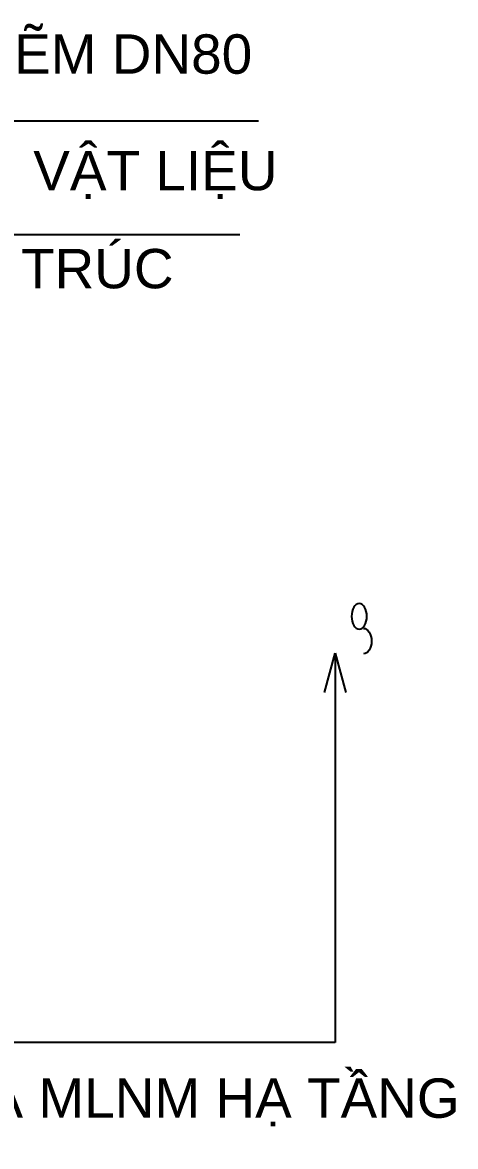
# Model space of a CAD drawing. Header units: millimetres. Extents: x -294625 to 2136527, y -251383 to 128331.
# Drawn here: x 1510703 to 1511804, y -177215 to -174359 of the extents above; entities that cross this region are included whole.
import ezdxf

# ---------------------------------------------------------------- set-up
doc = ezdxf.new("R2010")
doc.units = ezdxf.units.MM
doc.linetypes.add('CONTINOUS', pattern=[0])
doc.layers.add('00-N-TEXT', color=7, linetype='CONTINOUS', lineweight=9)
doc.layers.add('N3-NOTE', color=11, linetype='Continuous', lineweight=13)
doc.layers.add('H-N-DRAIN-70', color=4, linetype='Continuous')
doc.styles.add('P-ARIAL', font='arial.ttf', dxfattribs={"height": 3})
doc.styles.add('P-VNTIMEH', font='vntimeh.shx', dxfattribs={"width": 0.75, "height": 300})
doc.dimstyles.new('N-NOTE', dxfattribs={"dimtxt": 200, "dimasz": 30, "dimexe": 50, "dimexo": 50, "dimgap": 100, "dimtad": 1, "dimdec": 0, "dimdsep": 46, "dimtxsty": 'P-VNTIMEH', "dimblk": 'OPEN30', "dimcen": 0, "dimse1": 1, "dimse2": 1, "dimclrd": 256, "dimclre": 7, "dimclrt": 256, "dimadec": 0, "dimazin": 0, "dimtfac": 1, "dimtdec": 0, "dimtix": 1, "dimtmove": 2, "dimatfit": 3, "dimldrblk": 'OPEN30', "dimfxl": 1, "dimtolj": 1, "dimtzin": 0, "dimarcsym": 0})

# ---------------------------------------------------------------- blocks, each defined once
blk = doc.blocks.new('_Open30')
at = {"color": 0, "linetype": 'ByBlock', "lineweight": -2}
for p, q in [((-1, 0.268), (0, 0)), ((0, 0), (-1, -0.268)), ((0, 0), (-1, 0))]:
    blk.add_line(p, q, dxfattribs=at)

msp = doc.modelspace()

# ---------------------------------------------------------------- linework, layer by layer
at = {"layer": 'H-N-DRAIN-70', "linetype": 'Continuous', "ltscale": 100, "extrusion": (0, 0, -1)}
msp.add_ellipse((1511559, -175868, 30.9), major_axis=(0, -32.4), ratio=0.603688, dxfattribs=at)
msp.add_ellipse((1511569.8, -175931, 30.9), major_axis=(0, -32.4), ratio=0.630151, start_param=3.141593, end_param=6.283185, dxfattribs=at)

# ---------------------------------------------------------------- texts
at = {"layer": '00-N-TEXT', "color": 2, "style": 'P-ARIAL'}
for s, p in [('NẮP HỐ VAN BẰNG VẬT LIỆU ', (1509395.3, -174785.3)), (' HOÀN THIỆN KIẾN TRÚC', (1509395.3, -175034.4))]:
    msp.add_text(s, height=100, dxfattribs=at).set_placement(p)
at = {"layer": '00-N-TEXT', "color": 2, "char_height": 100, "attachment_point": 3, "style": 'P-ARIAL'}
for s, insert, width in [('ỐNG THÉP TRÁNG KẼM DN80', (1511287, -174389.1, 3.3), 2137.388), ('DN150-THOÁT RA MLNM HẠ TẦNG', (1511814.3, -177042.3, 34.1), 2759.724)]:
    msp.add_mtext(s, dxfattribs=dict(at, insert=insert, width=width))

# ---------------------------------------------------------------- leaders
at = {"layer": 'N3-NOTE'}
for points in [[(1508680.8, -177215.3), (1508680.8, -174608.6), (1511302.6, -174608.6)], [(1509373.4, -175516), (1509373.4, -174897.6), (1511255.1, -174897.6)], [(1511497.8, -175961.6, 30.9), (1511497.8, -176951, 30.9), (1509589.7, -176951, 30.9)]]:
    msp.add_leader(points, dimstyle='N-NOTE', override={"dimasz": 100, "dimtad": 0}, dxfattribs=at)

doc.saveas('drawing.dxf')
